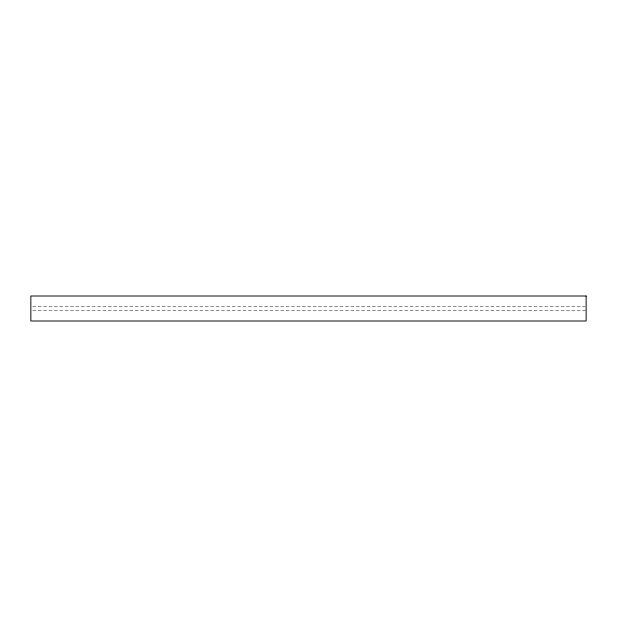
<?xml version="1.0" encoding="UTF-8"?>
<svg xmlns="http://www.w3.org/2000/svg" width="617" height="617" viewBox="0 0 617 617"><rect width="100%" height="100%" fill="white"/><g stroke="black" fill="none" stroke-linecap="round" stroke-linejoin="round"><path stroke-width="0.46" stroke-dasharray="3.08 2.31" d="M32.778 306.695L585.186 306.695M32.778 310.305L586.15 310.305"/><path stroke-width="0.93" d="M586.15 296.006L30.85 296.006L30.85 320.994L586.15 320.994L586.15 296.006"/></g></svg>
